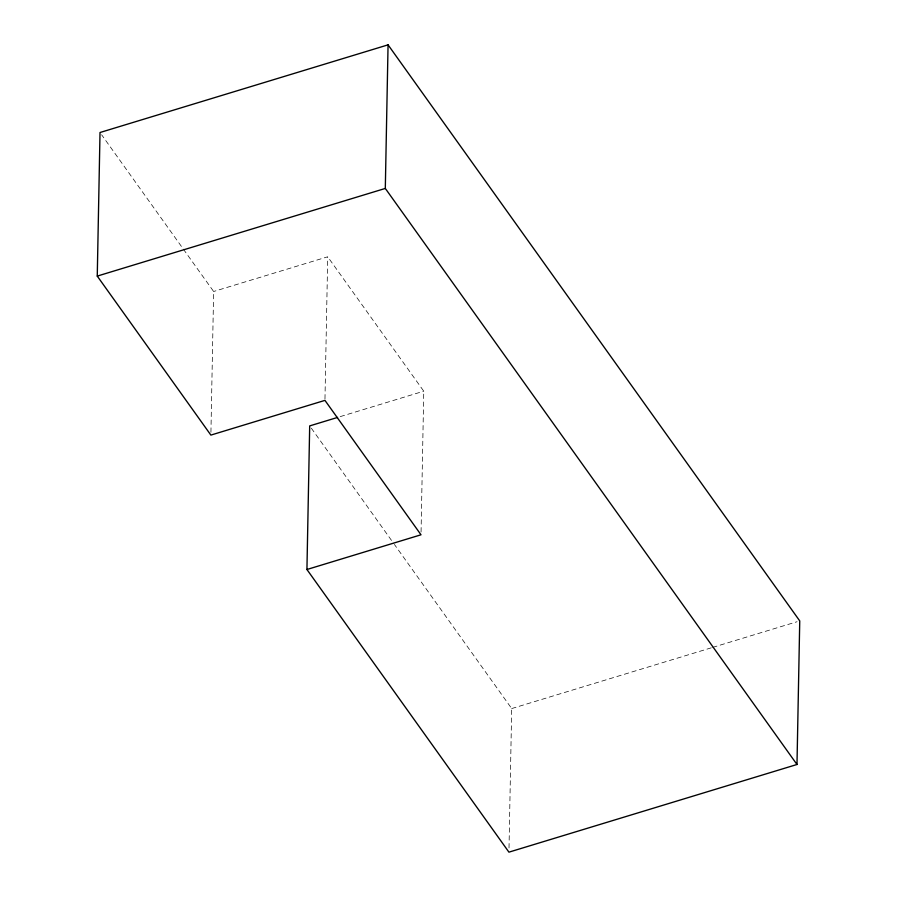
<?xml version="1.0" encoding="UTF-8"?>
<svg xmlns="http://www.w3.org/2000/svg" width="897" height="897" viewBox="0 0 897 897"><rect width="100%" height="100%" fill="white"/><g stroke="black" fill="none" stroke-linecap="round" stroke-linejoin="round"><path stroke-width="0.67" stroke-dasharray="4.49 3.36" d="M210.93 432.298L213.632 291.491L101.63 134.774M324.972 398.986L327.708 256.789L213.632 291.491M421.063 531.999L423.765 391.193L327.708 256.789M509.014 847.968L511.694 708.563L394.4 544.434M340.198 416.623L423.765 391.193M511.694 708.563L711.321 647.813M712.655 647.399L797.063 621.722M311.326 428.183L393.581 543.302"/><path stroke-width="1.35" d="M306.931 569.505L421.007 534.791L324.949 400.376L210.873 435.09L97.257 276.097L100.016 132.509L388.065 44.85L799.743 620.903L796.985 764.491L508.935 852.15L306.931 569.505L309.689 425.907L337.552 417.43M796.985 764.491L385.306 188.437L388.065 44.85M97.257 276.097L385.306 188.437"/></g></svg>
